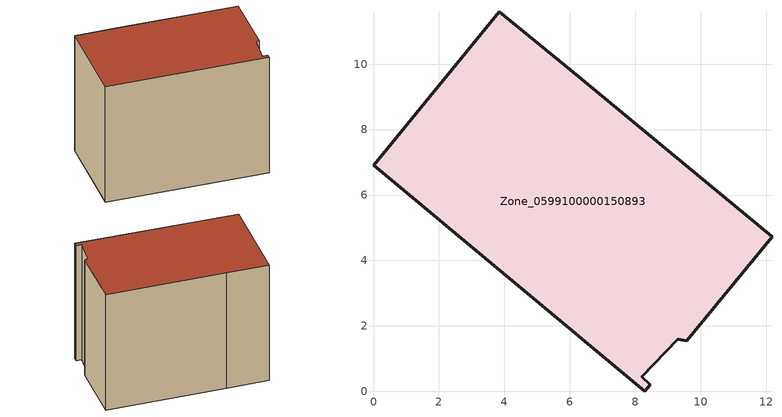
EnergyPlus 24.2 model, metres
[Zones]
Zone_0599100000150893
 floor ground (C_G): 8.46,0.2 8.29,0 0,6.91 3.85,11.61 6.01,9.83 12.18,4.73 9.57,1.54 9.29,1.59 8.19,0.44 z0
 wall outside (C_F): 8.29,0 8.46,0.2 8.19,0.44 9.29,1.59 9.57,1.54 12.18,4.73 6.01,9.83 3.85,11.61 0,6.91 8.29,0 z0:8.7
 roof outside (C_R): 3.85,11.61 0,6.91 8.29,0 8.46,0.2 8.19,0.44 9.29,1.59 9.57,1.54 12.18,4.73 6.01,9.83 z8.7
[BUILDING]
Pand.0599100000150893: North Axis=0; Terrain=City; Loads Convergence Tolerance Value=0.04; Temperature Convergence Tolerance Value=0.4; Solar Distribution=FullExterior; Maximum Number of Warmup Days=25; Minimum Number of Warmup Days=1
[Site:Location]
Rotterdam.The.Hague.AP_ZH_NLD Design_Conditions: Latitude=51.96; Longitude=4.45; Time Zone=1; Elevation=-4.5
[SITE:GROUNDTEMPERATURE:BUILDINGSURFACE]
18, 18, 18, 18, 18, 18, 18, 18, 18, 18, 18, 18
[MATERIAL] Thermal Absorptance=0.9; Solar Absorptance=0.7; Visible Absorptance=0.7
Name | Roughness | Thickness | Conductivity | Density | Specific Heat
G.TI.1946-1964 | MediumSmooth | 0.15 | 1 | 540 | 1210
F.TI.1946-1964 | Rough | 0.3 | 0.857143 | 1920 | 840
R.TI.1946-1964 | MediumRough | 0.2 | 0.277778 | 1500 | 1000
[CONSTRUCTION]
C_G: G.TI.1946-1964
C_F: F.TI.1946-1964
C_R: R.TI.1946-1964
[ZONE]
Zone_0599100000150893: Type=1; Multiplier=1; Ceiling Height=Autocalculate; Volume=Autocalculate; Floor Area=autocalculate; Part of Total Floor Area=Yes
[ZONEINFILTRATION:DESIGNFLOWRATE]
Infil_Zone_0599100000150893: Zone or ZoneList or Space or SpaceList=Zone_0599100000150893; Schedule=AlwaysOn; Design Flow Rate Calculation Method=Flow/Area; Flow Rate per Floor Area=0.003; Constant Term Coefficient=1; Temperature Term Coefficient=0; Velocity Term Coefficient=0; Velocity Squared Term Coefficient=0
[HVACTEMPLATE:ZONE:IDEALLOADSAIRSYSTEM]
Zone_0599100000150893: Maximum Heating Supply Air Temperature=50; Minimum Cooling Supply Air Temperature=13; Maximum Heating Supply Air Humidity Ratio=0.0156; Minimum Cooling Supply Air Humidity Ratio=0.0077; Heating Limit=NoLimit; Cooling Limit=NoLimit; Dehumidification Control Type=ConstantSensibleHeatRatio; Cooling Sensible Heat Ratio=0.7; Dehumidification Setpoint=60; Humidification Control Type=None; Humidification Setpoint=30; Outdoor Air Method=None; Outdoor Air Flow Rate per Person=0.00944; Outdoor Air Flow Rate per Zone Floor Area=0; Outdoor Air Flow Rate per Zone=0; Demand Controlled Ventilation Type=None; Outdoor Air Economizer Type=NoEconomizer; Heat Recovery Type=None; Sensible Heat Recovery Effectiveness=0.7; Latent Heat Recovery Effectiveness=0.65
[ZONECONTROL:THERMOSTAT]
ThermostatControl_Zone_0599100000150893: Zone or ZoneList=Zone_0599100000150893; Control Type Schedule=DualSetpointControlType; Control 1=Thermostat_Zone_0599100000150893; Temperature Difference Between Cutout And Setpoint=0
[THERMOSTATSETPOINT:DUALSETPOINT]
Thermostat_Zone_0599100000150893: Heating Setpoint Temperature Schedule=HeatingSetpoint_Zone_0599100000150893; Cooling Setpoint Temperature Schedule=CoolingSetpoint_Zone_0599100000150893
[SCHEDULE:COMPACT]
HeatingSetpoint_Zone_0599100000150893: Through: 12/31, For: AllDays, Until: 24:00, 21
CoolingSetpoint_Zone_0599100000150893: Through: 12/31, For: AllDays, Until: 24:00, 24
DualSetpointControlType: Through: 12/31, For: AllDays, Until: 24:00, 4
AlwaysOn: Through: 12/31, For: AllDays, Until: 24:00, 1
